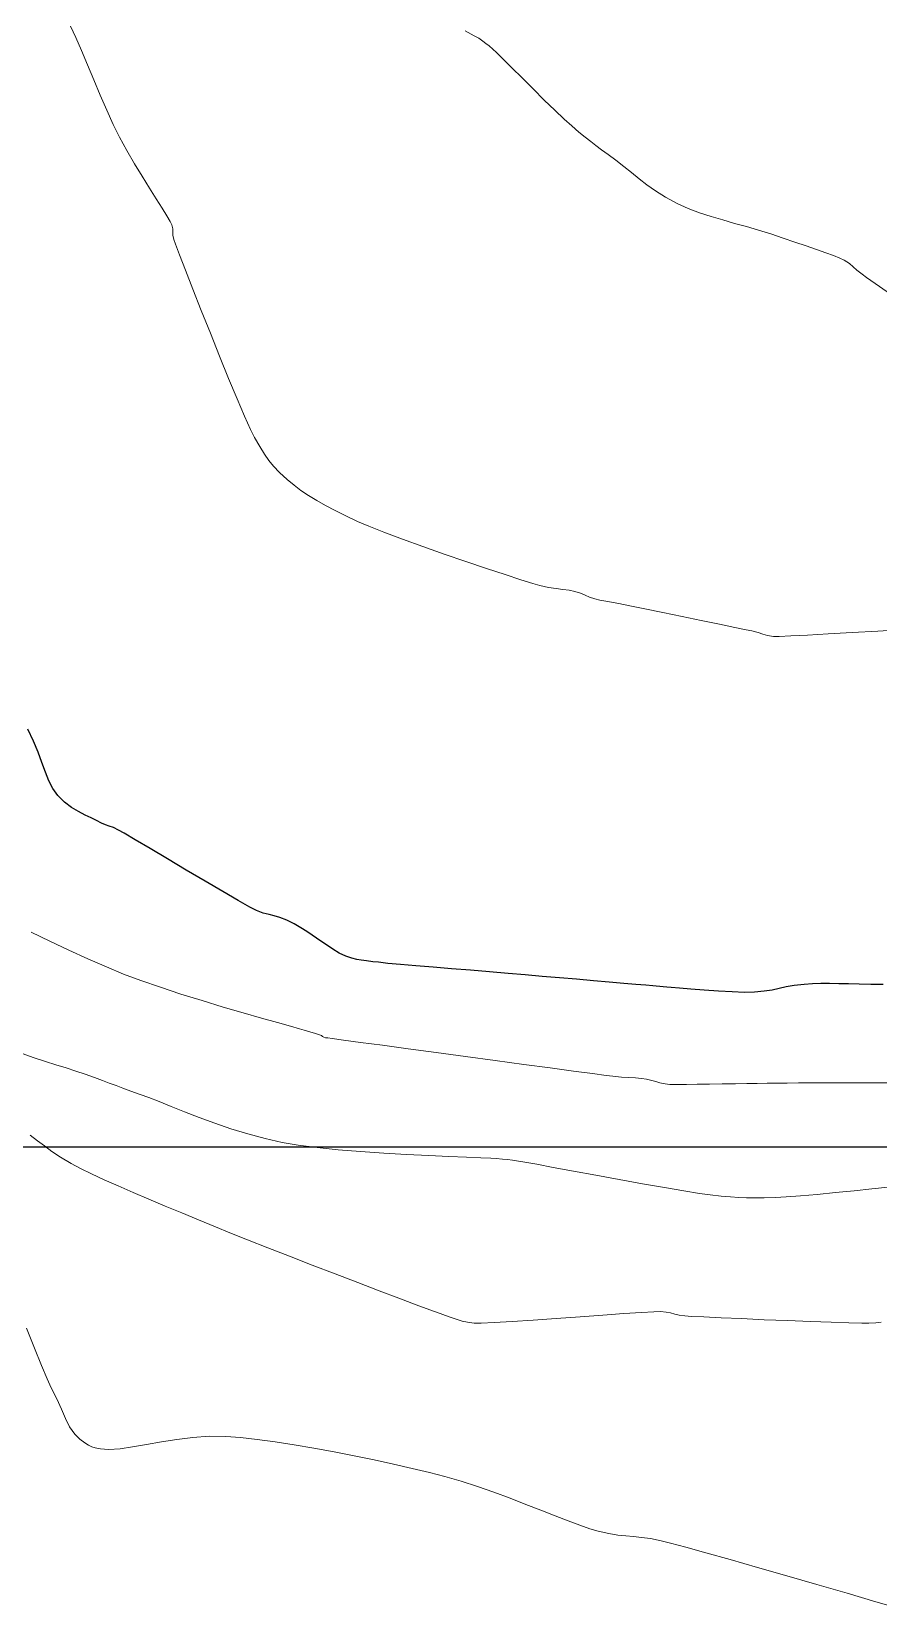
# Model space of a CAD drawing. Header units: metres. Extents: x 2662 to 3279, y 1027 to 1511.
# Drawn here: x 2778.8 to 2844.6, y 1056.8 to 1179.2 of the extents above; entities that cross this region are included whole.
import ezdxf

# ---------------------------------------------------------------- set-up
doc = ezdxf.new("R2010")
doc.units = ezdxf.units.M
doc.header["$LTSCALE"] = 1000
doc.layers.add('01 main point', color=1, linetype='Continuous')
doc.layers.add('CONT-MNR', color=252, linetype='Continuous', lineweight=9)

msp = doc.modelspace()

# ---------------------------------------------------------------- linework, layer by layer
at = {"flags": 128}
msp.add_lwpolyline([(2844.93, 1105.26), (2843.96, 1105.27), (2843.06, 1105.29), (2842.24, 1105.32), (2841.48, 1105.33), (2840.76, 1105.34), (2840.08, 1105.34), (2839.43, 1105.32), (2838.78, 1105.28), (2838.02, 1105.2), (2837.4, 1105.08), (2836.86, 1104.96), (2836.32, 1104.84), (2835.7, 1104.74), (2834.94, 1104.67), (2834.17, 1104.66), (2833.21, 1104.69), (2832.14, 1104.75), (2831.04, 1104.82), (2830.01, 1104.9), (2829.12, 1104.98), (2828.47, 1105.04), (2828.14, 1105.06), (2827.84, 1105.09), (2827.6, 1105.11), (2827.3, 1105.14), (2827.04, 1105.16), (2826.51, 1105.21), (2825.74, 1105.27), (2824.79, 1105.35), (2823.67, 1105.45), (2822.45, 1105.56), (2821.14, 1105.67), (2819.8, 1105.79), (2818.46, 1105.9), (2817.15, 1106.01), (2815.82, 1106.13), (2814.38, 1106.25), (2812.9, 1106.37), (2811.42, 1106.49), (2810, 1106.61), (2808.67, 1106.72), (2807.48, 1106.83), (2806.5, 1106.91), (2805.76, 1106.99), (2805.32, 1107.04), (2804.83, 1107.1), (2804.43, 1107.15), (2804.08, 1107.21), (2803.7, 1107.3), (2803.24, 1107.46), (2802.72, 1107.71), (2802.21, 1108.02), (2801.73, 1108.34), (2801.3, 1108.64), (2800.95, 1108.87), (2800.61, 1109.09), (2800.21, 1109.37), (2799.75, 1109.67), (2799.23, 1109.98), (2798.66, 1110.27), (2798.12, 1110.48), (2797.68, 1110.6), (2797.27, 1110.69), (2796.83, 1110.8), (2796.29, 1111), (2795.77, 1111.28), (2794.87, 1111.79), (2793.68, 1112.48), (2792.31, 1113.29), (2790.84, 1114.15), (2789.39, 1115.02), (2788.04, 1115.82), (2786.89, 1116.5), (2786.04, 1117), (2785.59, 1117.25), (2785.2, 1117.44), (2784.88, 1117.56), (2784.59, 1117.67), (2784.27, 1117.8), (2783.88, 1117.99), (2783.48, 1118.19), (2783, 1118.41), (2782.48, 1118.68), (2781.94, 1119.01), (2781.4, 1119.42), (2780.88, 1119.94), (2780.5, 1120.47), (2780.19, 1121.07), (2779.92, 1121.75), (2779.65, 1122.49), (2779.35, 1123.29), (2779, 1124.15), (2778.56, 1125.07)], dxfattribs=at)
at = {"layer": '01 main point'}
msp.add_lwpolyline([(2684.6, 1092.67), (3187.11, 1092.67), (3187.11, 1448.02), (2684.6, 1448.02)], close=True, dxfattribs=at)
at = {"layer": 'CONT-MNR', "flags": 128}
for points, elevation in [([(2846.58, 1132.81), (2844.5, 1132.69), (2842.51, 1132.57), (2840.66, 1132.47), (2839.06, 1132.38), (2837.76, 1132.32), (2836.86, 1132.28), (2836.42, 1132.28), (2835.95, 1132.35), (2835.58, 1132.45), (2835.22, 1132.57), (2834.74, 1132.7), (2834.28, 1132.8), (2833.4, 1132.98), (2832.21, 1133.23), (2830.81, 1133.52), (2829.32, 1133.82), (2827.83, 1134.13), (2826.44, 1134.41), (2825.27, 1134.65), (2824.41, 1134.82), (2823.98, 1134.91), (2823.57, 1134.99), (2823.25, 1135.03), (2822.94, 1135.09), (2822.54, 1135.19), (2822.13, 1135.33), (2821.8, 1135.48), (2821.45, 1135.63), (2821, 1135.77), (2820.57, 1135.86), (2820.08, 1135.93), (2819.55, 1135.99), (2818.95, 1136.08), (2818.28, 1136.22), (2817.74, 1136.38), (2816.82, 1136.67), (2815.59, 1137.07), (2814.14, 1137.55), (2812.54, 1138.1), (2810.87, 1138.67), (2809.2, 1139.26), (2807.62, 1139.83), (2806.19, 1140.36), (2805.01, 1140.82), (2804.13, 1141.2), (2803.23, 1141.63), (2802.4, 1142.04), (2801.65, 1142.43), (2800.97, 1142.82), (2800.34, 1143.21), (2799.75, 1143.6), (2799.21, 1144.01), (2798.69, 1144.45), (2798.09, 1145), (2797.63, 1145.48), (2797.25, 1145.94), (2796.91, 1146.43), (2796.56, 1147.01), (2796.14, 1147.72), (2795.83, 1148.34), (2795.37, 1149.37), (2794.8, 1150.71), (2794.14, 1152.29), (2793.44, 1154.02), (2792.72, 1155.81), (2792.01, 1157.57), (2791.36, 1159.23), (2790.78, 1160.7), (2790.32, 1161.88), (2790.01, 1162.71), (2789.88, 1163.08), (2789.82, 1163.4), (2789.82, 1163.66), (2789.8, 1163.91), (2789.73, 1164.22), (2789.6, 1164.48), (2789.34, 1164.91), (2788.97, 1165.5), (2788.51, 1166.23), (2787.99, 1167.06), (2787.42, 1167.98), (2786.83, 1168.96), (2786.25, 1169.98), (2785.68, 1171.02), (2785.19, 1172.01), (2784.68, 1173.11), (2784.17, 1174.27), (2783.67, 1175.46), (2783.18, 1176.62), (2782.71, 1177.73), (2782.27, 1178.75), (2781.86, 1179.62)], -1), ([(2845.22, 1159.01), (2844.31, 1159.66), (2843.64, 1160.14), (2843.29, 1160.39), (2842.89, 1160.7), (2842.6, 1160.96), (2842.3, 1161.21), (2841.89, 1161.48), (2841.55, 1161.63), (2841.07, 1161.83), (2840.46, 1162.05), (2839.74, 1162.31), (2838.94, 1162.58), (2838.07, 1162.88), (2837.15, 1163.19), (2836.2, 1163.51), (2835.26, 1163.81), (2834.32, 1164.08), (2833.39, 1164.33), (2832.47, 1164.59), (2831.57, 1164.85), (2830.68, 1165.14), (2829.8, 1165.48), (2828.93, 1165.87), (2828.03, 1166.36), (2827.26, 1166.84), (2826.59, 1167.32), (2825.98, 1167.79), (2825.4, 1168.27), (2824.81, 1168.75), (2824.18, 1169.24), (2823.58, 1169.68), (2823.08, 1170.04), (2822.64, 1170.36), (2822.23, 1170.68), (2821.8, 1171.01), (2821.32, 1171.4), (2820.76, 1171.89), (2820.18, 1172.41), (2819.45, 1173.1), (2818.63, 1173.9), (2817.76, 1174.76), (2816.9, 1175.61), (2816.11, 1176.4), (2815.43, 1177.08), (2814.92, 1177.58), (2814.63, 1177.85), (2814.34, 1178.1), (2814.1, 1178.29), (2813.86, 1178.47), (2813.54, 1178.69), (2813.18, 1178.89), (2812.49, 1179.27)], -2), ([(2845.29, 1097.63), (2844.28, 1097.63), (2843.3, 1097.64), (2842.34, 1097.65), (2841.36, 1097.65), (2840.36, 1097.65), (2839.29, 1097.64), (2838.34, 1097.63), (2837.48, 1097.62), (2836.68, 1097.61), (2835.91, 1097.6), (2835.14, 1097.59), (2834.34, 1097.58), (2833.47, 1097.57), (2832.43, 1097.56), (2831.44, 1097.54), (2830.5, 1097.53), (2829.66, 1097.52), (2828.94, 1097.52), (2828.38, 1097.52), (2828, 1097.55), (2827.6, 1097.63), (2827.29, 1097.73), (2826.98, 1097.83), (2826.57, 1097.93), (2826.17, 1097.98), (2825.71, 1098.02), (2825.19, 1098.05), (2824.61, 1098.09), (2823.95, 1098.15), (2823.42, 1098.22), (2822.37, 1098.36), (2820.9, 1098.55), (2819.09, 1098.79), (2817.03, 1099.07), (2814.81, 1099.37), (2812.51, 1099.68), (2810.24, 1099.99), (2808.06, 1100.28), (2806.08, 1100.55), (2804.38, 1100.78), (2803.05, 1100.96), (2802.17, 1101.08), (2801.84, 1101.13), (2801.66, 1101.14), (2801.52, 1101.17), (2801.43, 1101.24), (2801.35, 1101.31), (2801.19, 1101.37), (2800.87, 1101.46), (2800.45, 1101.59), (2800, 1101.73), (2799.64, 1101.83), (2798.93, 1102.03), (2797.93, 1102.31), (2796.69, 1102.66), (2795.26, 1103.07), (2793.71, 1103.52), (2792.09, 1104.02), (2790.44, 1104.53), (2788.84, 1105.05), (2787.33, 1105.57), (2785.97, 1106.08), (2784.65, 1106.63), (2783.22, 1107.25), (2781.75, 1107.93), (2780.26, 1108.63), (2778.82, 1109.34)], 1), ([(2845.31, 1089.54), (2844.05, 1089.41), (2842.66, 1089.26), (2841.22, 1089.12), (2839.81, 1088.98), (2838.51, 1088.87), (2837.39, 1088.79), (2836.56, 1088.74), (2835.69, 1088.72), (2834.96, 1088.72), (2834.33, 1088.72), (2833.72, 1088.75), (2833.08, 1088.79), (2832.36, 1088.85), (2831.5, 1088.94), (2830.67, 1089.06), (2829.45, 1089.25), (2827.95, 1089.51), (2826.24, 1089.81), (2824.44, 1090.14), (2822.62, 1090.47), (2820.89, 1090.79), (2819.33, 1091.08), (2818.04, 1091.32), (2817.11, 1091.48), (2816.64, 1091.57), (2816.15, 1091.63), (2815.77, 1091.68), (2815.39, 1091.72), (2814.89, 1091.77), (2814.49, 1091.79), (2813.7, 1091.82), (2812.59, 1091.87), (2811.22, 1091.92), (2809.66, 1091.99), (2807.95, 1092.08), (2806.18, 1092.18), (2804.38, 1092.3), (2802.64, 1092.45), (2801, 1092.61), (2799.53, 1092.8), (2798.29, 1093.01), (2796.96, 1093.31), (2795.63, 1093.68), (2794.32, 1094.08), (2793.06, 1094.51), (2791.85, 1094.96), (2790.71, 1095.39), (2789.67, 1095.8), (2788.74, 1096.18), (2787.94, 1096.49), (2787.28, 1096.74), (2786.54, 1097), (2785.93, 1097.22), (2785.4, 1097.42), (2784.88, 1097.61), (2784.35, 1097.81), (2783.74, 1098.04), (2783, 1098.31), (2782.27, 1098.55), (2781.52, 1098.79), (2780.74, 1099.04), (2779.92, 1099.3), (2779.05, 1099.59), (2778.11, 1099.91)], 2), ([(2844.77, 1079.06), (2844.34, 1079.02), (2843.8, 1078.99), (2843.26, 1078.99), (2842.25, 1079.02), (2840.89, 1079.06), (2839.28, 1079.12), (2837.51, 1079.19), (2835.7, 1079.26), (2833.94, 1079.34), (2832.35, 1079.41), (2831.01, 1079.47), (2830.04, 1079.52), (2829.54, 1079.55), (2829.1, 1079.62), (2828.75, 1079.7), (2828.43, 1079.78), (2828.09, 1079.84), (2827.64, 1079.89), (2827.14, 1079.88), (2826.16, 1079.82), (2824.8, 1079.73), (2823.18, 1079.62), (2821.4, 1079.49), (2819.56, 1079.36), (2817.77, 1079.23), (2816.13, 1079.12), (2814.75, 1079.04), (2813.74, 1078.99), (2813.19, 1078.99), (2812.67, 1079.06), (2812.25, 1079.15), (2811.88, 1079.27), (2811.47, 1079.41), (2810.96, 1079.58), (2810.54, 1079.73), (2809.76, 1080.02), (2808.68, 1080.42), (2807.35, 1080.93), (2805.82, 1081.51), (2804.16, 1082.14), (2802.4, 1082.82), (2800.62, 1083.5), (2798.86, 1084.19), (2797.17, 1084.84), (2795.61, 1085.46), (2794.24, 1086), (2793.11, 1086.46), (2791.81, 1087), (2790.5, 1087.54), (2789.21, 1088.08), (2787.94, 1088.61), (2786.72, 1089.13), (2785.56, 1089.64), (2784.49, 1090.12), (2783.51, 1090.57), (2782.65, 1090.99), (2781.92, 1091.37), (2781.09, 1091.86), (2780.42, 1092.31), (2779.85, 1092.74), (2779.31, 1093.15), (2778.74, 1093.58)], 3), ([(2846.44, 1056.78), (2844.36, 1057.38), (2842.12, 1058.04), (2839.78, 1058.71), (2837.44, 1059.39), (2835.18, 1060.04), (2833.06, 1060.64), (2831.17, 1061.17), (2829.6, 1061.61), (2828.41, 1061.93), (2827.69, 1062.11), (2826.86, 1062.27), (2826.16, 1062.36), (2825.54, 1062.43), (2824.95, 1062.48), (2824.33, 1062.55), (2823.64, 1062.66), (2822.82, 1062.84), (2822.17, 1063.03), (2821.38, 1063.31), (2820.47, 1063.65), (2819.46, 1064.04), (2818.36, 1064.48), (2817.2, 1064.93), (2815.98, 1065.4), (2814.72, 1065.87), (2813.45, 1066.31), (2812.18, 1066.72), (2810.92, 1067.08), (2809.71, 1067.4), (2808.37, 1067.72), (2806.94, 1068.05), (2805.44, 1068.38), (2803.89, 1068.7), (2802.32, 1069.01), (2800.75, 1069.3), (2799.22, 1069.56), (2797.75, 1069.78), (2796.35, 1069.97), (2795.07, 1070.11), (2793.92, 1070.2), (2792.64, 1070.21), (2791.37, 1070.12), (2790.12, 1069.97), (2788.92, 1069.77), (2787.77, 1069.57), (2786.69, 1069.39), (2785.71, 1069.25), (2784.82, 1069.2), (2784.2, 1069.23), (2783.78, 1069.31), (2783.53, 1069.4), (2783.42, 1069.45), (2783.26, 1069.53), (2782.97, 1069.7), (2782.6, 1069.98), (2782.2, 1070.38), (2781.8, 1070.95), (2781.47, 1071.6), (2781.16, 1072.32), (2780.82, 1073.11), (2780.38, 1073.98), (2780.05, 1074.67), (2779.61, 1075.71), (2779.07, 1077.05), (2778.45, 1078.6)], 4)]:
    msp.add_lwpolyline(points, dxfattribs=dict(at, elevation=elevation))

doc.saveas('drawing.dxf')
